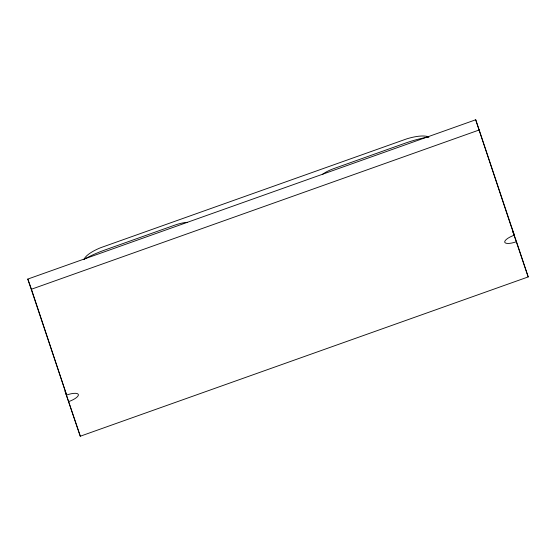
<?xml version="1.0" encoding="UTF-8"?>
<svg xmlns="http://www.w3.org/2000/svg" width="556" height="556" viewBox="0 0 556 556"><rect width="100%" height="100%" fill="white"/><g stroke="black" fill="none" stroke-linecap="round" stroke-linejoin="round"><path stroke-width="0.83" d="M68.777 401.578A11.322 3.44 -19.7 0 0 78.354 394.517A11.322 3.44 -19.7 0 0 66.602 395.045L27.8 279.077L475.714 119.776L514.328 235.181A11.322 3.44 -19.7 0 0 504.751 242.242A11.322 3.44 -19.7 0 0 516.496 241.714L528.2 276.923L80.286 436.224L65.142 391.424L80.286 436.224M66.602 395.045L31.435 289.231L479.348 129.93M510.693 225.027L514.328 235.181M516.496 241.714L512.861 231.56L528.2 276.923M27.8 279.077L31.435 289.231M475.714 119.776L510.422 224.207M428.725 136.957A49.491 15.047 -19.7 0 0 404.775 143.33L333.871 168.572A17.396 5.289 -19.7 0 0 322.612 174.285M84.303 258.957A22.97 6.985 -19.7 0 1 100.761 247.67L406.61 138.903A25.958 7.895 -19.7 0 1 428.864 137.124M187.351 222.303A19.578 5.949 -19.7 0 0 174.452 225.25L104.945 249.971A46.502 14.136 -19.7 0 0 83.636 259.555"/></g></svg>
